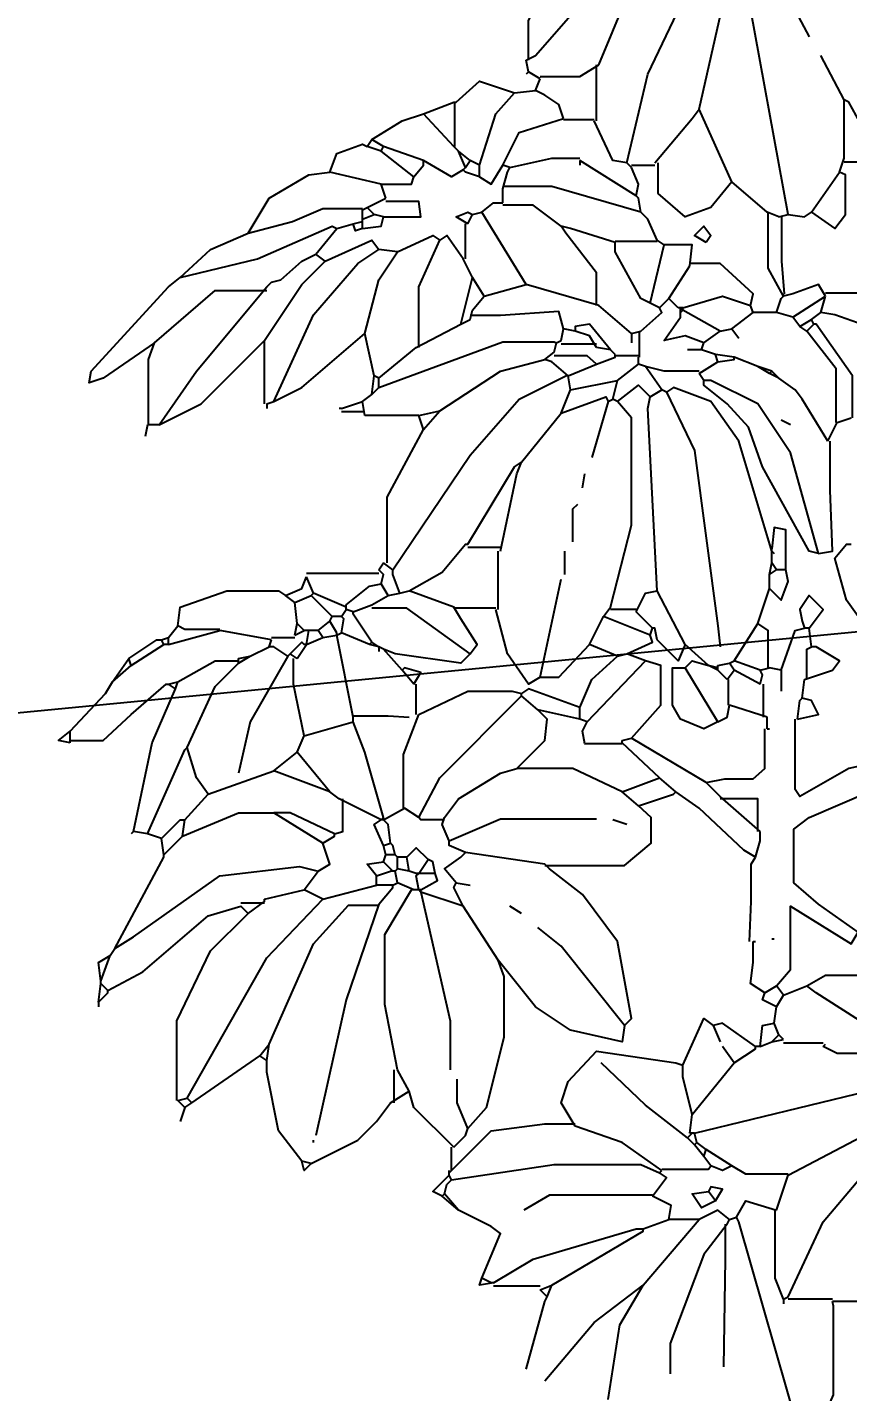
# Model space of a CAD drawing. Header units: millimetres. Extents: x 1217 to 2428, y 234 to 644.
# Drawn here: x 2115.25 to 2115.765, y 376.687 to 377.543 of the extents above; entities that cross this region are included whole.
import ezdxf

# ---------------------------------------------------------------- set-up
doc = ezdxf.new("R2010")
doc.units = ezdxf.units.MM
doc.layers.get('0').update_dxf_attribs({"lineweight": 5})
doc.layers.add('0.1', color=251, linetype='Continuous')
doc.layers.add('0.2', color=2, linetype='Continuous')
doc.styles.add('INTERARQ', font='arial.ttf')
doc.dimstyles.new('ESCALA_1-50', dxfattribs={"dimtxt": 0.15, "dimasz": 0.06, "dimexe": 0.18, "dimexo": 0.0625, "dimgap": 0, "dimtad": 0, "dimtih": 1, "dimtoh": 1, "dimzin": 0, "dimdsep": 46, "dimtxsty": 'INTERARQ', "dimblk": 'DIMTICK', "dimcen": 0, "dimse1": 1, "dimse2": 1, "dimclrd": 256, "dimclre": 1, "dimclrt": 2, "dimadec": 0, "dimazin": 0, "dimtfac": 4.5, "dimtofl": 0, "dimtmove": 2, "dimatfit": 3, "dimldrblk": 'DIMTICK', "dimfxl": 1, "dimtolj": 1, "dimtzin": 0, "dimarcsym": 0})

# ---------------------------------------------------------------- blocks, each defined once
blk = doc.blocks.new('DIMTICK')
at = {"color": 1}
for p, q in [((0, 1), (0, -1)), ((-1, 0), (1, 0))]:
    blk.add_line(p, q, dxfattribs=at)
at = {"color": 3, "const_width": 0.141}
blk.add_lwpolyline([(0.707, 0.707), (-0.707, -0.707)], dxfattribs=at)
blk = doc.blocks.new('*D1633')
at = {"layer": '0.1', "lineweight": -2, "ltscale": 3, "transparency": 16777216}
for p, q in [((2113.67159, 374.44702), (2129.24841, 374.44702)), ((2145.3316, 374.44702), (2129.75479, 374.44702))]:
    blk.add_line(p, q, dxfattribs=at)
at = {"layer": 'DEFPOINTS', "color": 0, "ltscale": 3, "transparency": 16777216}
for p in [(2145.3916, 377.64948, 0), (2113.61159, 376.67099, 0), (2145.3916, 374.44702)]:
    blk.add_point(p, dxfattribs=at)
at = {"layer": '0.1', "lineweight": -2, "ltscale": 3, "transparency": 16777216, "xscale": 0.06, "yscale": 0.06, "zscale": 0.06, "rotation": 180}
blk.add_blockref('DIMTICK', (2113.61159, 374.44702), dxfattribs=at)
at = {"layer": '0.1', "lineweight": -2, "ltscale": 3, "transparency": 16777216, "xscale": 0.06, "yscale": 0.06, "zscale": 0.06}
blk.add_blockref('DIMTICK', (2145.3916, 374.44702), dxfattribs=at)
at = {"layer": '0.1', "color": 2, "ltscale": 3, "transparency": 16777216, "insert": (2129.5016, 374.44702), "char_height": 0.15, "attachment_point": 5, "style": 'INTERARQ'}
blk.add_mtext('\\A1;31.78', dxfattribs=at)

msp = doc.modelspace()

# ---------------------------------------------------------------- linework, layer by layer
at = {"layer": '0.1', "color": 3, "linetype": 'Continuous', "elevation": 0}
for points in [[(2115.56327, 377.52226), (2115.56913, 377.52519), (2115.60874, 377.57066), (2115.64833, 377.58972)], [(2115.60874, 377.51933), (2115.62634, 377.56186), (2115.64833, 377.58313), (2115.66446, 377.58313)], [(2115.62634, 377.45773), (2115.63952, 377.51346), (2115.67179, 377.58093)], [(2115.56474, 377.52226), (2115.56474, 377.54719), (2115.57499, 377.56626), (2115.57355, 377.56919)], [(2115.67179, 377.49146), (2115.68941, 377.56919)], [(2115.72753, 377.42546), (2115.70112, 377.57066)], [(2115.72753, 377.56186), (2115.74073, 377.53693)], [(2115.76273, 377.49733), (2115.74808, 377.52519)], [(2115.56474, 377.51492), (2115.56327, 377.52226)], [(2115.57206, 377.51199), (2115.597, 377.51199), (2115.60874, 377.51933)], [(2115.60726, 377.48413), (2115.60726, 377.51933)], [(2115.51927, 377.49586), (2115.53394, 377.50906), (2115.55593, 377.50173)], [(2115.56474, 377.51492), (2115.56327, 377.51346)], [(2115.57206, 377.51053), (2115.56474, 377.51492)], [(2115.56913, 377.50319), (2115.57206, 377.51053)], [(2115.53394, 377.45626), (2115.54421, 377.48853), (2115.55593, 377.50173)], [(2115.55593, 377.50173), (2115.56913, 377.50319)], [(2115.58673, 377.48559), (2115.5838, 377.49439), (2115.57499, 377.50026), (2115.56913, 377.50319)], [(2115.49874, 377.48853), (2115.5178, 377.49586), (2115.51927, 377.49586)], [(2115.51855, 377.46799), (2115.51855, 377.49586)], [(2115.64394, 377.45773), (2115.66741, 377.48559), (2115.67179, 377.49146)], [(2115.69234, 377.44599), (2115.67179, 377.49146)], [(2115.78179, 377.46653), (2115.76566, 377.49586), (2115.76273, 377.49733)], [(2115.76273, 377.46066), (2115.76273, 377.49733)], [(2115.46648, 377.47239), (2115.48554, 377.48413), (2115.49874, 377.48853)], [(2115.5178, 377.46799), (2115.49874, 377.48853)], [(2115.5486, 377.45626), (2115.55886, 377.47679), (2115.58673, 377.48559)], [(2115.60581, 377.48486), (2115.58673, 377.48486)], [(2115.62634, 377.45773), (2115.61753, 377.45919), (2115.60581, 377.48413)], [(2115.44007, 377.45186), (2115.44447, 377.46359), (2115.4606, 377.46946), (2115.46355, 377.46799)], [(2115.46355, 377.46799), (2115.46648, 377.47239)], [(2115.47234, 377.46506), (2115.46355, 377.46799)], [(2115.4738, 377.46799), (2115.46648, 377.47239)], [(2115.47234, 377.46506), (2115.4738, 377.46799)], [(2115.49286, 377.44893), (2115.47234, 377.46506)], [(2115.49874, 377.45919), (2115.4738, 377.46799)], [(2115.52073, 377.46506), (2115.5178, 377.46799)], [(2115.52808, 377.45919), (2115.52073, 377.46506)], [(2115.52515, 377.45479), (2115.52073, 377.46506)], [(2115.76273, 377.45846), (2115.77886, 377.45846), (2115.78179, 377.46653)], [(2115.49286, 377.44893), (2115.49874, 377.45626), (2115.49874, 377.45919)], [(2115.52366, 377.45333), (2115.51634, 377.44893), (2115.49874, 377.45919)], [(2115.52515, 377.45479), (2115.52808, 377.45919)], [(2115.53394, 377.45626), (2115.52808, 377.45919)], [(2115.53394, 377.44893), (2115.54128, 377.44452), (2115.5486, 377.45626)], [(2115.53394, 377.44893), (2115.53394, 377.45626)], [(2115.553, 377.45479), (2115.5486, 377.45626)], [(2115.553, 377.45479), (2115.5794, 377.46066), (2115.597, 377.46066)], [(2115.6322, 377.43719), (2115.597, 377.45919)], [(2115.597, 377.45919), (2115.597, 377.45626)], [(2115.62927, 377.45479), (2115.62634, 377.45773)], [(2115.62927, 377.45626), (2115.64394, 377.45626)], [(2115.69234, 377.44599), (2115.67913, 377.42986), (2115.663, 377.42399), (2115.64612, 377.43866), (2115.64612, 377.45773)], [(2115.7598, 377.45186), (2115.76273, 377.46066)], [(2115.38874, 377.41373), (2115.40195, 377.43573), (2115.42687, 377.45039), (2115.44007, 377.45186)], [(2115.47234, 377.44452), (2115.44007, 377.45186)], [(2115.47234, 377.44452), (2115.4914, 377.44452), (2115.49286, 377.44893)], [(2115.52366, 377.45333), (2115.52515, 377.45479)], [(2115.53394, 377.44893), (2115.52515, 377.45186), (2115.52366, 377.45333)], [(2115.5486, 377.44159), (2115.55153, 377.45186), (2115.553, 377.45479)], [(2115.6322, 377.43719), (2115.63366, 377.44452), (2115.62927, 377.45479)], [(2115.7422, 377.42693), (2115.75687, 377.41666), (2115.76347, 377.42546), (2115.76347, 377.45039), (2115.7598, 377.45186)], [(2115.7422, 377.42693), (2115.7598, 377.45186)], [(2115.47527, 377.43573), (2115.47234, 377.44452)], [(2115.63515, 377.42693), (2115.5794, 377.44306), (2115.5486, 377.44306)], [(2115.5486, 377.43279), (2115.5486, 377.44159)], [(2115.71433, 377.42693), (2115.69234, 377.44599)], [(2115.46355, 377.42986), (2115.47527, 377.43573)], [(2115.4738, 377.42399), (2115.49726, 377.42399), (2115.49581, 377.43353), (2115.47527, 377.43353)], [(2115.5354, 377.42693), (2115.54273, 377.43279), (2115.5486, 377.43279)], [(2115.58526, 377.41813), (2115.56767, 377.43133), (2115.5486, 377.43133)], [(2115.63515, 377.42693), (2115.63366, 377.43573), (2115.6322, 377.43719)], [(2115.38874, 377.41373), (2115.41659, 377.42106), (2115.43566, 377.42913), (2115.4606, 377.42913)], [(2115.4606, 377.42839), (2115.46355, 377.42986)], [(2115.4606, 377.42399), (2115.4606, 377.42839)], [(2115.4606, 377.42253), (2115.46792, 377.42546)], [(2115.4606, 377.41666), (2115.47234, 377.41813), (2115.4738, 377.42399)], [(2115.4606, 377.42253), (2115.4606, 377.42399)], [(2115.4606, 377.42106), (2115.4606, 377.42253)], [(2115.46792, 377.42546), (2115.46355, 377.42986)], [(2115.4738, 377.42399), (2115.46792, 377.42546)], [(2115.52659, 377.41959), (2115.51927, 377.42399), (2115.52659, 377.42693), (2115.52952, 377.42546)], [(2115.52659, 377.41959), (2115.52952, 377.42546)], [(2115.52952, 377.42546), (2115.5354, 377.42693)], [(2115.56327, 377.38146), (2115.5354, 377.42693)], [(2115.6454, 377.40933), (2115.63952, 377.42253), (2115.63515, 377.42693)], [(2115.72167, 377.42399), (2115.71433, 377.42693)], [(2115.7246, 377.37413), (2115.71507, 377.39173), (2115.71507, 377.42693)], [(2115.72167, 377.42399), (2115.72753, 377.42546)], [(2115.72534, 377.37559), (2115.72351, 377.39613), (2115.72351, 377.42399)], [(2115.72753, 377.42546), (2115.7378, 377.42399), (2115.7422, 377.42693)], [(2115.3462, 377.38586), (2115.3946, 377.39759), (2115.44154, 377.41813), (2115.44447, 377.41666)], [(2115.3462, 377.38586), (2115.36527, 377.40346), (2115.38874, 377.41373)], [(2115.43128, 377.40053), (2115.44447, 377.41666)], [(2115.44447, 377.41666), (2115.45474, 377.41959)], [(2115.45474, 377.41959), (2115.4606, 377.42106)], [(2115.4606, 377.41666), (2115.4562, 377.41519), (2115.45474, 377.41959)], [(2115.4606, 377.41666), (2115.4606, 377.42106)], [(2115.52515, 377.39759), (2115.52515, 377.41959)], [(2115.60726, 377.36826), (2115.60726, 377.38879), (2115.58819, 377.41373), (2115.58526, 377.41813)], [(2115.61901, 377.40786), (2115.59112, 377.41666), (2115.58526, 377.41813)], [(2115.6762, 377.40786), (2115.66886, 377.41226), (2115.67474, 377.41813), (2115.67913, 377.41226), (2115.6762, 377.40786)], [(2115.43714, 377.39613), (2115.46648, 377.40933), (2115.47087, 377.40346)], [(2115.48261, 377.40199), (2115.5046, 377.41226), (2115.50902, 377.40933)], [(2115.49581, 377.34186), (2115.49581, 377.37999), (2115.50902, 377.40933)], [(2115.52366, 377.39759), (2115.51339, 377.41226), (2115.50902, 377.40933)], [(2115.61901, 377.40859), (2115.6454, 377.40859)], [(2115.64101, 377.36972), (2115.63515, 377.37266), (2115.61901, 377.40199), (2115.61901, 377.40786)], [(2115.64101, 377.36972), (2115.6498, 377.40639)], [(2115.6498, 377.40639), (2115.6454, 377.40933)], [(2115.66593, 377.39319), (2115.66741, 377.40639), (2115.65128, 377.40639), (2115.6498, 377.40639)], [(2115.39902, 377.34626), (2115.42247, 377.38146), (2115.43714, 377.39613)], [(2115.40488, 377.30813), (2115.4298, 377.36239), (2115.45767, 377.39466), (2115.47087, 377.40346)], [(2115.40927, 377.38439), (2115.42247, 377.39613), (2115.43128, 377.40053)], [(2115.43714, 377.39613), (2115.43128, 377.40053)], [(2115.46206, 377.35066), (2115.47087, 377.38439), (2115.48261, 377.40199)], [(2115.48261, 377.40199), (2115.47087, 377.40346)], [(2115.52952, 377.38586), (2115.52366, 377.39759)], [(2115.65273, 377.37266), (2115.66593, 377.39319)], [(2115.70405, 377.36826), (2115.70554, 377.37559), (2115.68499, 377.39466), (2115.66593, 377.39466)], [(2115.33007, 377.34479), (2115.2978, 377.32279), (2115.28902, 377.31986), (2115.29046, 377.32719), (2115.33886, 377.37999), (2115.3462, 377.38586)], [(2115.333, 377.29346), (2115.35648, 377.32719), (2115.40046, 377.37999)], [(2115.40046, 377.37999), (2115.40339, 377.38293)], [(2115.40339, 377.38293), (2115.40927, 377.38439)], [(2115.40339, 377.38293), (2115.40927, 377.38439)], [(2115.5222, 377.35653), (2115.52952, 377.38586)], [(2115.53687, 377.37413), (2115.52952, 377.38586)], [(2115.53687, 377.37413), (2115.56327, 377.38146)], [(2115.60874, 377.36826), (2115.56327, 377.38146)], [(2115.75101, 377.37413), (2115.74659, 377.38146), (2115.73046, 377.37559), (2115.7246, 377.37413)], [(2115.33007, 377.34479), (2115.3682, 377.37779), (2115.40046, 377.37779)], [(2115.52808, 377.35946), (2115.52952, 377.36532), (2115.53687, 377.37413)], [(2115.64687, 377.36679), (2115.65273, 377.37266)], [(2115.6586, 377.36679), (2115.65273, 377.37266)], [(2115.66153, 377.36679), (2115.68648, 377.37413), (2115.70405, 377.36826)], [(2115.72019, 377.36386), (2115.72314, 377.37266), (2115.7246, 377.37413)], [(2115.7246, 377.37413), (2115.7246, 377.37559)], [(2115.73046, 377.36093), (2115.75101, 377.37413)], [(2115.74808, 377.36386), (2115.75101, 377.37413)], [(2115.75101, 377.37633), (2115.78034, 377.37633)], [(2115.58673, 377.35359), (2115.5838, 377.36459), (2115.54714, 377.36202), (2115.52808, 377.36202)], [(2115.62927, 377.35066), (2115.60874, 377.36826)], [(2115.63515, 377.35213), (2115.64833, 377.36386), (2115.64687, 377.36679)], [(2115.64687, 377.36679), (2115.64101, 377.36972)], [(2115.67474, 377.34479), (2115.663, 377.34919), (2115.6498, 377.34626), (2115.66007, 377.36093), (2115.66007, 377.36386)], [(2115.66007, 377.36679), (2115.6586, 377.36679)], [(2115.66153, 377.36679), (2115.66007, 377.36679)], [(2115.66153, 377.36532), (2115.66007, 377.36679)], [(2115.66007, 377.36386), (2115.66007, 377.36679)], [(2115.66007, 377.36386), (2115.66153, 377.36532)], [(2115.66153, 377.36532), (2115.66153, 377.36679)], [(2115.68499, 377.35213), (2115.66153, 377.36532)], [(2115.69234, 377.35359), (2115.70554, 377.36386)], [(2115.70554, 377.36386), (2115.70405, 377.36826)], [(2115.72019, 377.36386), (2115.70554, 377.36386)], [(2115.73046, 377.36093), (2115.72019, 377.36386)], [(2115.7422, 377.35946), (2115.74808, 377.36386)], [(2115.79792, 377.31693), (2115.78179, 377.35359), (2115.75687, 377.36239), (2115.74808, 377.36386)], [(2115.49433, 377.34186), (2115.5222, 377.35653)], [(2115.5222, 377.35653), (2115.52808, 377.35946)], [(2115.58526, 377.34626), (2115.58673, 377.35359)], [(2115.59405, 377.35213), (2115.58673, 377.35359)], [(2115.61607, 377.34039), (2115.60286, 377.35653), (2115.59405, 377.35506), (2115.59405, 377.35213)], [(2115.68499, 377.35213), (2115.69234, 377.35359)], [(2115.69234, 377.35359), (2115.69673, 377.34773)], [(2115.73487, 377.35506), (2115.73046, 377.36093)], [(2115.73487, 377.35506), (2115.7422, 377.35946)], [(2115.73927, 377.35213), (2115.73487, 377.35506)], [(2115.73927, 377.35213), (2115.74366, 377.35653)], [(2115.74366, 377.35653), (2115.7422, 377.35946)], [(2115.76786, 377.29786), (2115.76786, 377.32426), (2115.74515, 377.35653), (2115.74366, 377.35653)], [(2115.3264, 377.29346), (2115.3264, 377.33452), (2115.33007, 377.34479)], [(2115.333, 377.29346), (2115.35941, 377.30666), (2115.39902, 377.34626)], [(2115.39902, 377.30666), (2115.39902, 377.32426), (2115.39902, 377.34626)], [(2115.40488, 377.30813), (2115.42247, 377.31693), (2115.46206, 377.35066)], [(2115.46792, 377.32426), (2115.46206, 377.35066)], [(2115.47087, 377.31693), (2115.5486, 377.34553), (2115.58087, 377.34553), (2115.58233, 377.34479)], [(2115.58087, 377.33893), (2115.58233, 377.34479)], [(2115.58233, 377.34479), (2115.58526, 377.34626)], [(2115.60726, 377.34186), (2115.60286, 377.34919), (2115.59405, 377.35213)], [(2115.62927, 377.35066), (2115.63515, 377.35213)], [(2115.62927, 377.35066), (2115.62927, 377.34479)], [(2115.63441, 377.33599), (2115.63441, 377.35213)], [(2115.67327, 377.34039), (2115.67474, 377.34479)], [(2115.67474, 377.34479), (2115.68499, 377.35213)], [(2115.75761, 377.29492), (2115.75761, 377.32866), (2115.73927, 377.35213)], [(2115.47087, 377.32279), (2115.49433, 377.34186)], [(2115.57499, 377.33452), (2115.58087, 377.33893)], [(2115.60726, 377.33159), (2115.6014, 377.33673), (2115.58087, 377.33673)], [(2115.60726, 377.34406), (2115.58526, 377.34406)], [(2115.61607, 377.34039), (2115.60726, 377.34186)], [(2115.60726, 377.33159), (2115.61901, 377.33599), (2115.61901, 377.33746)], [(2115.61901, 377.33746), (2115.61607, 377.34039)], [(2115.63366, 377.33673), (2115.61901, 377.33673)], [(2115.67327, 377.34039), (2115.66446, 377.34039)], [(2115.68206, 377.33746), (2115.67327, 377.34039)], [(2115.6938, 377.33599), (2115.68206, 377.33746)], [(2115.68355, 377.33306), (2115.68206, 377.33746)], [(2115.50902, 377.30226), (2115.54714, 377.32719), (2115.57499, 377.33452)], [(2115.58968, 377.32426), (2115.5794, 377.33306), (2115.57499, 377.33452)], [(2115.58968, 377.32426), (2115.60726, 377.33159)], [(2115.62046, 377.32133), (2115.63366, 377.33159)], [(2115.63366, 377.33159), (2115.63366, 377.33599)], [(2115.63808, 377.33012), (2115.63366, 377.33159)], [(2115.67179, 377.32719), (2115.6498, 377.32719), (2115.63808, 377.33012)], [(2115.64833, 377.31546), (2115.63808, 377.33012)], [(2115.67179, 377.32573), (2115.68355, 377.33306)], [(2115.68355, 377.33306), (2115.6938, 377.33452), (2115.6938, 377.33599)], [(2115.70847, 377.33012), (2115.6938, 377.33599)], [(2115.71726, 377.32719), (2115.70847, 377.33012)], [(2115.71581, 377.32573), (2115.70847, 377.33012)], [(2115.46648, 377.31253), (2115.46792, 377.32426)], [(2115.47087, 377.32279), (2115.46792, 377.32426)], [(2115.47087, 377.31693), (2115.47087, 377.32279)], [(2115.47968, 377.20253), (2115.52808, 377.27439), (2115.55886, 377.30959), (2115.58819, 377.32426)], [(2115.58968, 377.32426), (2115.58819, 377.32426)], [(2115.59112, 377.31546), (2115.58968, 377.32426)], [(2115.59112, 377.31546), (2115.62046, 377.32133)], [(2115.61753, 377.30959), (2115.62046, 377.32133)], [(2115.67474, 377.32133), (2115.67179, 377.32573)], [(2115.74659, 377.21279), (2115.74073, 377.21426), (2115.7114, 377.26706), (2115.70261, 377.29199), (2115.68941, 377.30666), (2115.67474, 377.31839), (2115.67474, 377.32133)], [(2115.74659, 377.21279), (2115.72901, 377.27586), (2115.70847, 377.30666), (2115.67913, 377.32133), (2115.67474, 377.32133)], [(2115.71581, 377.32573), (2115.71726, 377.32719)], [(2115.72167, 377.32279), (2115.71581, 377.32573)], [(2115.72167, 377.32279), (2115.71726, 377.32719)], [(2115.73194, 377.31546), (2115.72167, 377.32279)], [(2115.73194, 377.31546), (2115.72167, 377.32279)], [(2115.4606, 377.30813), (2115.46648, 377.31253)], [(2115.46648, 377.31253), (2115.47087, 377.31693)], [(2115.58526, 377.30079), (2115.59112, 377.31546)], [(2115.58526, 377.30079), (2115.61314, 377.31106), (2115.6146, 377.30813)], [(2115.62046, 377.30813), (2115.63366, 377.31839), (2115.64101, 377.31106)], [(2115.6454, 377.18933), (2115.63952, 377.30373), (2115.64101, 377.31106)], [(2115.64101, 377.31106), (2115.64833, 377.31546)], [(2115.65128, 377.31399), (2115.64833, 377.31546)], [(2115.71726, 377.21426), (2115.69673, 377.28319), (2115.67913, 377.30813), (2115.65566, 377.31693), (2115.65128, 377.31399)], [(2115.65128, 377.31399), (2115.66886, 377.27733), (2115.68355, 377.16733), (2115.68499, 377.15413)], [(2115.73634, 377.30959), (2115.73194, 377.31546)], [(2115.73634, 377.30959), (2115.73194, 377.31546)], [(2115.40046, 377.30666), (2115.40488, 377.30813)], [(2115.40046, 377.30666), (2115.40046, 377.30373)], [(2115.44741, 377.30373), (2115.44593, 377.30373)], [(2115.44741, 377.30373), (2115.4606, 377.30813)], [(2115.46206, 377.29933), (2115.4606, 377.30813)], [(2115.49581, 377.29933), (2115.50902, 377.30226)], [(2115.49874, 377.29053), (2115.50902, 377.30226)], [(2115.6146, 377.30813), (2115.60433, 377.27293)], [(2115.6146, 377.30813), (2115.61753, 377.30959)], [(2115.61607, 377.17906), (2115.62927, 377.23039), (2115.62927, 377.29786), (2115.62046, 377.30813)], [(2115.62046, 377.30813), (2115.61753, 377.30959)], [(2115.75247, 377.28319), (2115.73634, 377.30959)], [(2115.32566, 377.29346), (2115.32421, 377.28613)], [(2115.333, 377.29346), (2115.32566, 377.29346)], [(2115.46206, 377.30153), (2115.44741, 377.30153)], [(2115.49581, 377.29933), (2115.46206, 377.29933)], [(2115.49874, 377.29053), (2115.49581, 377.29933)], [(2115.56034, 377.26999), (2115.58526, 377.30079)], [(2115.72901, 377.29346), (2115.72314, 377.29639)], [(2115.75247, 377.28319), (2115.75833, 377.29492)], [(2115.75833, 377.29492), (2115.76714, 377.29786)], [(2115.47601, 377.20693), (2115.47601, 377.24799), (2115.49874, 377.29053)], [(2115.74659, 377.21279), (2115.7554, 377.21426), (2115.75394, 377.25239), (2115.75394, 377.28319)], [(2115.52659, 377.21866), (2115.55593, 377.26706), (2115.56034, 377.26999)], [(2115.54714, 377.21426), (2115.55741, 377.26266), (2115.56034, 377.26999)], [(2115.59847, 377.25386), (2115.59993, 377.26266)], [(2115.59261, 377.22012), (2115.59261, 377.24066), (2115.59554, 377.24359)], [(2115.72607, 377.20253), (2115.72607, 377.22746), (2115.71874, 377.22893), (2115.71726, 377.21573)], [(2115.48993, 377.18933), (2115.51046, 377.20106), (2115.52515, 377.21866), (2115.52659, 377.21866)], [(2115.54714, 377.21646), (2115.52659, 377.21646)], [(2115.79941, 377.20106), (2115.78913, 377.17173), (2115.77886, 377.16293), (2115.76421, 377.18346), (2115.75687, 377.20986), (2115.76421, 377.21866), (2115.76714, 377.21866)], [(2115.54566, 377.17759), (2115.54566, 377.21426)], [(2115.58747, 377.19959), (2115.58747, 377.21426)], [(2115.71726, 377.21426), (2115.71726, 377.21573)], [(2115.71726, 377.21426), (2115.71874, 377.21279)], [(2115.71726, 377.20693), (2115.71726, 377.21426)], [(2115.4254, 377.20032), (2115.47087, 377.20032)], [(2115.47087, 377.20253), (2115.4738, 377.20693)], [(2115.47234, 377.19373), (2115.4738, 377.19959), (2115.47087, 377.20253)], [(2115.47968, 377.20253), (2115.4738, 377.20693)], [(2115.48405, 377.18786), (2115.47968, 377.19959), (2115.47968, 377.20253)], [(2115.71581, 377.19959), (2115.71726, 377.20693)], [(2115.71581, 377.19079), (2115.72314, 377.18346), (2115.72753, 377.19519), (2115.72607, 377.20253)], [(2115.71581, 377.19959), (2115.72019, 377.20253)], [(2115.71581, 377.19079), (2115.71581, 377.19959)], [(2115.72019, 377.20253), (2115.71726, 377.20693)], [(2115.72607, 377.20253), (2115.72019, 377.20253)], [(2115.4122, 377.18639), (2115.42247, 377.19079), (2115.4254, 377.19813)], [(2115.4298, 377.18786), (2115.4254, 377.19813)], [(2115.45034, 377.18053), (2115.46499, 377.19226), (2115.47234, 377.19373)], [(2115.47673, 377.18639), (2115.47234, 377.19373)], [(2115.57206, 377.13506), (2115.58526, 377.19666)], [(2115.70847, 377.16879), (2115.71581, 377.19079)], [(2115.34474, 377.16733), (2115.3462, 377.17906), (2115.37554, 377.18933), (2115.4078, 377.18933), (2115.4122, 377.18639)], [(2115.41808, 377.18199), (2115.4122, 377.18639)], [(2115.41808, 377.18199), (2115.42833, 377.18639)], [(2115.42833, 377.18639), (2115.4298, 377.18786)], [(2115.44154, 377.17319), (2115.42833, 377.18639)], [(2115.45034, 377.17906), (2115.4298, 377.18786)], [(2115.46648, 377.18053), (2115.47673, 377.18639)], [(2115.47673, 377.18639), (2115.48405, 377.18786)], [(2115.48405, 377.18786), (2115.48993, 377.18933)], [(2115.5178, 377.17906), (2115.48993, 377.18933)], [(2115.6322, 377.17613), (2115.63808, 377.18786), (2115.6454, 377.18933)], [(2115.663, 377.15559), (2115.6454, 377.18933)], [(2115.74073, 377.16586), (2115.74952, 377.17759), (2115.74073, 377.18639), (2115.73487, 377.17759), (2115.73634, 377.17026), (2115.7378, 377.16586)], [(2115.41952, 377.16879), (2115.41808, 377.18199)], [(2115.44741, 377.17319), (2115.45034, 377.17759)], [(2115.45034, 377.17906), (2115.45034, 377.18053)], [(2115.45034, 377.17759), (2115.45034, 377.17906)], [(2115.45474, 377.17613), (2115.45034, 377.17759)], [(2115.45474, 377.17613), (2115.46648, 377.18053)], [(2115.46648, 377.15706), (2115.45474, 377.17466), (2115.45474, 377.17613)], [(2115.52808, 377.14972), (2115.48847, 377.17833), (2115.46648, 377.17833)], [(2115.52808, 377.14972), (2115.53247, 377.15559), (2115.5222, 377.17173), (2115.5178, 377.17906)], [(2115.54421, 377.17833), (2115.5178, 377.17833)], [(2115.57206, 377.13506), (2115.56474, 377.13066), (2115.55153, 377.14972), (2115.54421, 377.17759)], [(2115.61167, 377.17319), (2115.61607, 377.17906)], [(2115.6322, 377.17759), (2115.61607, 377.17759)], [(2115.64247, 377.16586), (2115.6322, 377.17613)], [(2115.33886, 377.15999), (2115.34474, 377.16733)], [(2115.37113, 377.16512), (2115.34913, 377.16512), (2115.34474, 377.16733)], [(2115.41808, 377.16146), (2115.41952, 377.16879)], [(2115.42394, 377.16439), (2115.41952, 377.16879)], [(2115.43273, 377.16439), (2115.44007, 377.17026)], [(2115.44007, 377.17026), (2115.44154, 377.17319)], [(2115.44447, 377.16293), (2115.44007, 377.17026)], [(2115.44741, 377.17319), (2115.44154, 377.17319)], [(2115.44741, 377.16293), (2115.44886, 377.17173), (2115.44741, 377.17319)], [(2115.60286, 377.15559), (2115.61167, 377.17319)], [(2115.64101, 377.16146), (2115.61167, 377.17319)], [(2115.64101, 377.16146), (2115.64247, 377.16586)], [(2115.663, 377.15559), (2115.6586, 377.14532), (2115.6454, 377.15853), (2115.64394, 377.16586), (2115.64247, 377.16586)], [(2115.6938, 377.14532), (2115.70847, 377.16879)], [(2115.71507, 377.14093), (2115.71507, 377.16439), (2115.70847, 377.16879)], [(2115.72314, 377.13946), (2115.73194, 377.16439), (2115.7378, 377.16586)], [(2115.73927, 377.16586), (2115.7378, 377.16586)], [(2115.74073, 377.16586), (2115.73927, 377.16586)], [(2115.7422, 377.15413), (2115.74073, 377.16586)], [(2115.31394, 377.14679), (2115.33154, 377.15853), (2115.33447, 377.15853)], [(2115.33447, 377.15853), (2115.33886, 377.15999)], [(2115.33593, 377.15559), (2115.33447, 377.15853)], [(2115.33886, 377.15559), (2115.37113, 377.16439)], [(2115.33886, 377.15559), (2115.33886, 377.15999)], [(2115.40339, 377.15853), (2115.37113, 377.16439)], [(2115.40195, 377.15413), (2115.40339, 377.15853)], [(2115.40339, 377.15999), (2115.41808, 377.15999)], [(2115.41515, 377.14972), (2115.42247, 377.15706), (2115.42394, 377.15559)], [(2115.41808, 377.16146), (2115.42394, 377.16439)], [(2115.42687, 377.16439), (2115.42394, 377.16439)], [(2115.4254, 377.15559), (2115.42687, 377.16439)], [(2115.4254, 377.15559), (2115.43566, 377.15999)], [(2115.43273, 377.16439), (2115.42687, 377.16439)], [(2115.43566, 377.15999), (2115.43273, 377.16439)], [(2115.43566, 377.15999), (2115.44447, 377.16146)], [(2115.44447, 377.16146), (2115.44447, 377.16293)], [(2115.44447, 377.16146), (2115.44741, 377.16293)], [(2115.45474, 377.11012), (2115.44447, 377.16146)], [(2115.46499, 377.15559), (2115.44741, 377.16293)], [(2115.46499, 377.15559), (2115.46648, 377.15706)], [(2115.47087, 377.15413), (2115.46648, 377.15706)], [(2115.62634, 377.14972), (2115.64247, 377.15706), (2115.64101, 377.16146)], [(2115.3154, 377.14239), (2115.33593, 377.15559)], [(2115.33886, 377.15559), (2115.33593, 377.15559)], [(2115.41366, 377.14826), (2115.39019, 377.10719), (2115.38286, 377.07492)], [(2115.38286, 377.14679), (2115.39019, 377.14826)], [(2115.38286, 377.14386), (2115.39019, 377.14826)], [(2115.39019, 377.14826), (2115.40195, 377.15413)], [(2115.41366, 377.14826), (2115.40488, 377.15413), (2115.40195, 377.15413)], [(2115.41366, 377.14826), (2115.41515, 377.14972)], [(2115.41952, 377.14679), (2115.41515, 377.14972)], [(2115.41952, 377.14679), (2115.4254, 377.15559)], [(2115.4254, 377.15559), (2115.42394, 377.15559)], [(2115.47087, 377.15413), (2115.46499, 377.15559)], [(2115.47087, 377.15413), (2115.47087, 377.15119)], [(2115.4738, 377.15266), (2115.47087, 377.15413)], [(2115.52808, 377.14972), (2115.5222, 377.14386), (2115.48113, 377.14972), (2115.4738, 377.15266)], [(2115.48554, 377.13946), (2115.4738, 377.15266)], [(2115.57206, 377.13506), (2115.5838, 377.13506), (2115.60286, 377.15559)], [(2115.597, 377.11599), (2115.60433, 377.13359), (2115.62046, 377.14826)], [(2115.62046, 377.14826), (2115.60286, 377.15559)], [(2115.62046, 377.14826), (2115.62634, 377.14972)], [(2115.63808, 377.14532), (2115.62634, 377.14972)], [(2115.67767, 377.14239), (2115.663, 377.15559)], [(2115.7378, 377.13359), (2115.7554, 377.13946), (2115.7598, 377.14532), (2115.74515, 377.15413), (2115.7422, 377.15413)], [(2115.73927, 377.13359), (2115.73927, 377.15266), (2115.7422, 377.15413)], [(2115.30366, 377.13213), (2115.31394, 377.14679)], [(2115.30366, 377.13213), (2115.3154, 377.14239)], [(2115.3154, 377.14239), (2115.31394, 377.14679)], [(2115.34474, 377.13213), (2115.3682, 377.14532), (2115.38286, 377.14532)], [(2115.3506, 377.09106), (2115.3682, 377.12919), (2115.38286, 377.14386)], [(2115.38286, 377.14386), (2115.38286, 377.14679)], [(2115.42394, 377.09839), (2115.41734, 377.13066), (2115.41734, 377.14679)], [(2115.49286, 377.13066), (2115.49726, 377.13799), (2115.487, 377.14093), (2115.48554, 377.13946)], [(2115.49286, 377.13066), (2115.48554, 377.13946)], [(2115.6014, 377.10719), (2115.63808, 377.14532)], [(2115.62927, 377.09693), (2115.64761, 377.11746), (2115.64761, 377.14239), (2115.63808, 377.14532)], [(2115.68355, 377.10719), (2115.67474, 377.10279), (2115.66007, 377.10866), (2115.65493, 377.11746), (2115.65493, 377.14093), (2115.663, 377.14093)], [(2115.663, 377.14093), (2115.66741, 377.14532), (2115.67767, 377.14239)], [(2115.68355, 377.10719), (2115.663, 377.14093)], [(2115.68355, 377.14093), (2115.67767, 377.14239)], [(2115.68355, 377.13946), (2115.67767, 377.14239)], [(2115.68355, 377.14239), (2115.69087, 377.14386)], [(2115.68355, 377.14093), (2115.68355, 377.14239)], [(2115.68355, 377.13946), (2115.68355, 377.14093)], [(2115.68941, 377.13359), (2115.68355, 377.13946)], [(2115.68941, 377.13359), (2115.6938, 377.13946)], [(2115.69087, 377.14386), (2115.6938, 377.14532)], [(2115.6938, 377.13946), (2115.69087, 377.14386)], [(2115.70993, 377.13946), (2115.6938, 377.14532)], [(2115.70993, 377.13066), (2115.6938, 377.13946)], [(2115.70993, 377.13946), (2115.71581, 377.14093)], [(2115.70993, 377.13066), (2115.7114, 377.13653), (2115.70993, 377.13946)], [(2115.72314, 377.13946), (2115.71581, 377.14093)], [(2115.72314, 377.13946), (2115.72314, 377.12626)], [(2115.29927, 377.12479), (2115.30366, 377.13213)], [(2115.29927, 377.12479), (2115.30366, 377.13213)], [(2115.33886, 377.13066), (2115.34474, 377.13213)], [(2115.34327, 377.12773), (2115.34474, 377.13213)], [(2115.69015, 377.11746), (2115.69015, 377.13359)], [(2115.73634, 377.12186), (2115.7378, 377.13359)], [(2115.27726, 377.09546), (2115.2978, 377.09546), (2115.3154, 377.11159), (2115.33741, 377.13066), (2115.33886, 377.13066)], [(2115.27726, 377.10133), (2115.29927, 377.12479)], [(2115.31687, 377.03826), (2115.32861, 377.09399), (2115.34327, 377.12773)], [(2115.34327, 377.12773), (2115.33886, 377.13066)], [(2115.49433, 377.11159), (2115.49433, 377.13066)], [(2115.49581, 377.11159), (2115.52659, 377.12626), (2115.55446, 377.12626), (2115.56034, 377.12479)], [(2115.49581, 377.04706), (2115.50902, 377.07199), (2115.56034, 377.12333)], [(2115.597, 377.11599), (2115.56474, 377.12773), (2115.56034, 377.12479)], [(2115.56034, 377.12333), (2115.56034, 377.12479)], [(2115.5706, 377.11452), (2115.56034, 377.12333)], [(2115.71214, 377.11012), (2115.71214, 377.13066)], [(2115.55741, 377.07786), (2115.57499, 377.09546), (2115.57648, 377.10866), (2115.5706, 377.11452)], [(2115.597, 377.10866), (2115.5706, 377.11452)], [(2115.597, 377.10866), (2115.597, 377.11599)], [(2115.68355, 377.10719), (2115.68941, 377.11012), (2115.69087, 377.11746)], [(2115.71433, 377.11012), (2115.69087, 377.11746)], [(2115.73339, 377.10866), (2115.73487, 377.12039), (2115.73634, 377.12186)], [(2115.73339, 377.10866), (2115.74659, 377.11159), (2115.7422, 377.12039), (2115.73634, 377.12186)], [(2115.42394, 377.09839), (2115.45474, 377.10719)], [(2115.45474, 377.11086), (2115.47673, 377.11086), (2115.48993, 377.11012)], [(2115.45474, 377.10866), (2115.45474, 377.11012)], [(2115.45474, 377.10719), (2115.45474, 377.10866)], [(2115.4738, 377.04706), (2115.46206, 377.08813), (2115.45474, 377.10719)], [(2115.48628, 377.05293), (2115.48628, 377.08666), (2115.49581, 377.11159)], [(2115.6014, 377.10719), (2115.597, 377.10866)], [(2115.62339, 377.09326), (2115.59993, 377.09326), (2115.59847, 377.10133), (2115.6014, 377.10719)], [(2115.71433, 377.10279), (2115.71433, 377.11012)], [(2115.88007, 377.10279), (2115.76566, 377.07786), (2115.73487, 377.06026), (2115.73194, 377.06466), (2115.73194, 377.10866)], [(2115.27726, 377.09399), (2115.26993, 377.09546), (2115.27726, 377.10133)], [(2115.27726, 377.09399), (2115.27726, 377.10133)], [(2115.41952, 377.08813), (2115.42394, 377.09839)], [(2115.62339, 377.09546), (2115.62927, 377.09693)], [(2115.6762, 377.06906), (2115.62927, 377.09693)], [(2115.6762, 377.06906), (2115.68792, 377.07126), (2115.70554, 377.07126), (2115.71286, 377.07786), (2115.71286, 377.10279)], [(2115.71433, 377.10279), (2115.71581, 377.10279)], [(2115.32566, 377.03679), (2115.34913, 377.08959), (2115.3506, 377.09106)], [(2115.3638, 377.06173), (2115.35648, 377.07199), (2115.3506, 377.09106)], [(2115.40488, 377.07639), (2115.41952, 377.08813)], [(2115.44007, 377.06319), (2115.41952, 377.08813)], [(2115.64687, 377.07199), (2115.62339, 377.09399), (2115.62339, 377.09546)], [(2115.72019, 376.94146), (2115.72901, 376.95173), (2115.72901, 376.99133), (2115.76714, 376.96786), (2115.77153, 376.97519), (2115.74659, 376.99279), (2115.7312, 377.00599), (2115.7312, 377.03972), (2115.74073, 377.04706), (2115.81554, 377.07933), (2115.87421, 377.08959)], [(2115.3638, 377.06173), (2115.40488, 377.07639)], [(2115.44007, 377.06319), (2115.40488, 377.07639)], [(2115.51195, 377.04706), (2115.52073, 377.05879), (2115.54714, 377.07492), (2115.55741, 377.07786)], [(2115.62339, 377.06319), (2115.59261, 377.07786), (2115.55741, 377.07786)], [(2115.62339, 377.06319), (2115.64687, 377.07199)], [(2115.65714, 377.06319), (2115.64687, 377.07199)], [(2115.44593, 377.05879), (2115.44007, 377.06319)], [(2115.63366, 377.05439), (2115.62339, 377.06319)], [(2115.63366, 377.05439), (2115.65566, 377.06173), (2115.65714, 377.06319)], [(2115.707, 377.02213), (2115.69968, 377.02653), (2115.67179, 377.05293), (2115.65714, 377.06319)], [(2115.68499, 377.06026), (2115.6762, 377.06906)], [(2115.34913, 377.04559), (2115.3638, 377.06173)], [(2115.443, 377.03679), (2115.44814, 377.03826), (2115.44814, 377.05879)], [(2115.47234, 377.04559), (2115.45179, 377.05586), (2115.44593, 377.05879)], [(2115.57499, 377.01699), (2115.62487, 377.01699), (2115.64173, 377.03093), (2115.64173, 377.04706), (2115.63366, 377.05439)], [(2115.70993, 377.03826), (2115.68499, 377.06026)], [(2115.70847, 377.03826), (2115.70847, 377.05879), (2115.68499, 377.05879)], [(2115.33447, 377.03386), (2115.3462, 377.04559), (2115.34913, 377.04559)], [(2115.34767, 377.03532), (2115.38286, 377.04999), (2115.40488, 377.04999)], [(2115.34767, 377.03532), (2115.34913, 377.04559)], [(2115.443, 377.03679), (2115.41515, 377.04999), (2115.40488, 377.04999)], [(2115.43566, 377.03093), (2115.40488, 377.04999)], [(2115.4738, 377.02946), (2115.46792, 377.04266), (2115.47234, 377.04559)], [(2115.47234, 377.04559), (2115.4738, 377.04706)], [(2115.4738, 377.04559), (2115.47234, 377.04559)], [(2115.4738, 377.04559), (2115.487, 377.05293)], [(2115.4738, 377.04559), (2115.4738, 377.04706)], [(2115.4782, 377.03093), (2115.47673, 377.04266), (2115.4738, 377.04559)], [(2115.49581, 377.04706), (2115.487, 377.05293)], [(2115.51195, 377.04559), (2115.49726, 377.04559), (2115.49581, 377.04706)], [(2115.51488, 377.03239), (2115.51046, 377.04266), (2115.51195, 377.04706)], [(2115.51488, 377.03239), (2115.54714, 377.04633), (2115.60726, 377.04633)], [(2115.62634, 377.04266), (2115.61753, 377.04559)], [(2115.31687, 377.03826), (2115.3154, 377.03679)], [(2115.32566, 377.03679), (2115.31687, 377.03826)], [(2115.33447, 377.03386), (2115.32566, 377.03679)], [(2115.43566, 377.03093), (2115.443, 377.03532), (2115.443, 377.03679)], [(2115.707, 377.02213), (2115.70993, 377.03239), (2115.70993, 377.03826)], [(2115.33593, 377.02359), (2115.33447, 377.03386)], [(2115.33593, 377.02359), (2115.34767, 377.03532)], [(2115.43273, 377.01333), (2115.44007, 377.01773), (2115.43566, 377.03093)], [(2115.4738, 377.02946), (2115.4782, 377.03093)], [(2115.47527, 377.02359), (2115.4738, 377.02946)], [(2115.48113, 377.02359), (2115.47968, 377.02946), (2115.4782, 377.03093)], [(2115.50167, 377.02066), (2115.49433, 377.02799), (2115.48847, 377.02213)], [(2115.52515, 377.02506), (2115.51488, 377.02946), (2115.51488, 377.03239)], [(2115.30515, 376.96492), (2115.33593, 377.02213), (2115.33593, 377.02359)], [(2115.4738, 377.01919), (2115.47527, 377.02359)], [(2115.48113, 377.02359), (2115.47527, 377.02359)], [(2115.48261, 377.02213), (2115.48113, 377.02359)], [(2115.48847, 377.02213), (2115.48261, 377.02213)], [(2115.48261, 377.01479), (2115.48261, 377.02213)], [(2115.48993, 377.01333), (2115.48847, 377.02213)], [(2115.49581, 377.01186), (2115.50167, 377.02066)], [(2115.50607, 377.01186), (2115.5046, 377.01919), (2115.50167, 377.02066)], [(2115.51927, 377.00599), (2115.51195, 377.01479), (2115.5222, 377.02213), (2115.52515, 377.02506)], [(2115.57499, 377.01773), (2115.52515, 377.02506)], [(2115.70333, 376.96933), (2115.70444, 376.99426), (2115.70444, 377.01773), (2115.707, 377.02213)], [(2115.30515, 376.96492), (2115.31687, 376.97226), (2115.37113, 377.01039), (2115.42101, 377.01626), (2115.43273, 377.01333)], [(2115.42394, 377.00159), (2115.43273, 377.01333)], [(2115.46941, 377.01039), (2115.46355, 377.01773), (2115.4738, 377.01919)], [(2115.46941, 377.01039), (2115.4782, 377.01333)], [(2115.47968, 377.01333), (2115.4738, 377.01919)], [(2115.47968, 377.01333), (2115.4782, 377.01333)], [(2115.48113, 377.01333), (2115.47968, 377.01333)], [(2115.48113, 377.01333), (2115.48261, 377.01479)], [(2115.48261, 377.00599), (2115.48113, 377.01333)], [(2115.48993, 377.01333), (2115.48261, 377.01479)], [(2115.49433, 377.01186), (2115.48993, 377.01333)], [(2115.49581, 377.01186), (2115.49433, 377.01186)], [(2115.49581, 377.00159), (2115.49433, 377.01039), (2115.49581, 377.01186)], [(2115.50607, 377.01186), (2115.49581, 377.01186)], [(2115.49726, 377.00159), (2115.50753, 377.00746), (2115.50607, 377.01186)], [(2115.62487, 376.91653), (2115.62927, 376.92093), (2115.62046, 376.96933), (2115.59847, 376.99866), (2115.57792, 377.01479), (2115.57499, 377.01773)], [(2115.43566, 376.99573), (2115.46941, 377.00452)], [(2115.46941, 377.00452), (2115.46941, 377.01039)], [(2115.47968, 377.00452), (2115.46941, 377.00452)], [(2115.47087, 376.99279), (2115.47968, 377.00306), (2115.47968, 377.00452)], [(2115.47968, 377.00452), (2115.48261, 377.00599)], [(2115.49286, 377.00159), (2115.48261, 377.00599)], [(2115.52366, 376.99133), (2115.5178, 377.00306), (2115.51927, 377.00599)], [(2115.51927, 377.00599), (2115.52808, 377.00452)], [(2115.3506, 376.87106), (2115.40046, 376.95906), (2115.43566, 376.99573)], [(2115.38874, 376.98693), (2115.39902, 376.99426), (2115.39902, 376.99573)], [(2115.39902, 376.99573), (2115.42394, 377.00159)], [(2115.43566, 376.99573), (2115.42687, 377.00012), (2115.42394, 377.00159)], [(2115.48261, 376.88866), (2115.47452, 376.92972), (2115.47452, 376.97373), (2115.4914, 377.00159)], [(2115.49286, 377.00159), (2115.4914, 377.00159)], [(2115.49433, 377.00159), (2115.49286, 377.00159)], [(2115.49581, 377.00159), (2115.49433, 377.00159)], [(2115.49726, 377.00159), (2115.49581, 377.00159)], [(2115.49726, 377.00012), (2115.49581, 377.00159)], [(2115.49726, 377.00012), (2115.49726, 377.00159)], [(2115.49726, 377.00012), (2115.5156, 376.91946), (2115.5156, 376.88866)], [(2115.52366, 376.99133), (2115.49726, 377.00012)], [(2115.30073, 376.93853), (2115.32273, 376.95026), (2115.3638, 376.98546), (2115.38433, 376.99133)], [(2115.34402, 376.86959), (2115.34402, 376.91946), (2115.36527, 376.96346), (2115.38874, 376.98693)], [(2115.38433, 376.99353), (2115.39902, 376.99353)], [(2115.38874, 376.98693), (2115.38433, 376.99133)], [(2115.40195, 376.90479), (2115.4298, 376.96786), (2115.45179, 376.99206), (2115.47087, 376.99206)], [(2115.47087, 376.99279), (2115.45034, 376.93266), (2115.43128, 376.84759)], [(2115.54566, 376.95759), (2115.52366, 376.99133)], [(2115.56034, 376.98693), (2115.553, 376.99133)], [(2115.62487, 376.91653), (2115.58526, 376.96639), (2115.5706, 376.97813)], [(2115.71286, 376.93706), (2115.70405, 376.94293), (2115.70554, 376.95613), (2115.70554, 376.96933)], [(2115.70554, 376.96933), (2115.707, 376.96933)], [(2115.71874, 376.97079), (2115.71726, 376.97079)], [(2115.29634, 376.94439), (2115.29488, 376.95613), (2115.3022, 376.96053)], [(2115.29634, 376.94439), (2115.3022, 376.96053)], [(2115.3022, 376.96053), (2115.30515, 376.96492)], [(2115.52659, 376.85199), (2115.53833, 376.86519), (2115.54933, 376.90919), (2115.54933, 376.94733), (2115.54566, 376.95759)], [(2115.62487, 376.91653), (2115.62339, 376.90626), (2115.59112, 376.91359), (2115.56913, 376.92826), (2115.54566, 376.95759)], [(2115.29488, 376.93119), (2115.29634, 376.94293)], [(2115.29634, 376.94293), (2115.29634, 376.94439)], [(2115.30073, 376.93853), (2115.29634, 376.94293)], [(2115.73927, 376.94146), (2115.75101, 376.94806), (2115.77886, 376.94806)], [(2115.29488, 376.93119), (2115.30073, 376.93706), (2115.30073, 376.93853)], [(2115.72019, 376.92826), (2115.7114, 376.93266), (2115.71286, 376.93706)], [(2115.71286, 376.93706), (2115.72019, 376.94146)], [(2115.7246, 376.93559), (2115.72019, 376.94146)], [(2115.72019, 376.92826), (2115.7246, 376.93559)], [(2115.7246, 376.93559), (2115.73927, 376.94146)], [(2115.80234, 376.90039), (2115.74515, 376.93706), (2115.73927, 376.94146)], [(2115.29488, 376.93119), (2115.29488, 376.92826)], [(2115.71874, 376.91799), (2115.72019, 376.92826)], [(2115.66153, 376.89159), (2115.67474, 376.92093), (2115.6806, 376.91653)], [(2115.707, 376.90333), (2115.68648, 376.91799), (2115.6806, 376.91653)], [(2115.70993, 376.90333), (2115.7114, 376.91653), (2115.71874, 376.91799)], [(2115.72167, 376.91066), (2115.71874, 376.91799)], [(2115.6806, 376.91653), (2115.68499, 376.90626)], [(2115.71726, 376.90626), (2115.72167, 376.91066)], [(2115.7246, 376.90773), (2115.72167, 376.91066)], [(2115.39607, 376.89746), (2115.40195, 376.90479)], [(2115.40046, 376.89452), (2115.40195, 376.90479)], [(2115.59405, 376.85346), (2115.58526, 376.86813), (2115.58968, 376.88133), (2115.60726, 376.90039), (2115.65714, 376.89306), (2115.66153, 376.89159)], [(2115.6938, 376.89306), (2115.68648, 376.90333)], [(2115.6938, 376.89306), (2115.707, 376.90186), (2115.707, 376.90333)], [(2115.70993, 376.90333), (2115.707, 376.90333)], [(2115.70993, 376.90333), (2115.71726, 376.90626)], [(2115.71726, 376.90626), (2115.7246, 376.90773)], [(2115.74952, 376.90553), (2115.7246, 376.90553)], [(2115.74952, 376.90333), (2115.75101, 376.90479)], [(2115.80234, 376.89893), (2115.75833, 376.89893), (2115.74952, 376.90333)], [(2115.35355, 376.86813), (2115.39607, 376.89746)], [(2115.40046, 376.89452), (2115.39607, 376.89746)], [(2115.42247, 376.83146), (2115.4078, 376.85053), (2115.40046, 376.88719), (2115.40046, 376.89452)], [(2115.66446, 376.84613), (2115.63808, 376.86666), (2115.61019, 376.89306)], [(2115.66741, 376.86079), (2115.66153, 376.88426), (2115.66153, 376.89159)], [(2115.66741, 376.86079), (2115.6938, 376.89306)], [(2115.4804, 376.86813), (2115.4804, 376.88866)], [(2115.48993, 376.87546), (2115.48261, 376.88866)], [(2115.52659, 376.85199), (2115.51999, 376.86813), (2115.51999, 376.88279)], [(2115.4782, 376.86813), (2115.48993, 376.87546)], [(2115.5178, 376.84026), (2115.49286, 376.86519), (2115.48993, 376.87546)], [(2115.66886, 376.84906), (2115.77741, 376.87546), (2115.81554, 376.87546)], [(2115.34474, 376.86959), (2115.3506, 376.87106)], [(2115.34913, 376.86519), (2115.34474, 376.86959)], [(2115.34913, 376.86519), (2115.35355, 376.86813)], [(2115.35355, 376.86813), (2115.3506, 376.87106)], [(2115.46941, 376.85639), (2115.4782, 376.86813)], [(2115.72753, 376.82266), (2115.81112, 376.86666), (2115.81261, 376.86666)], [(2115.34913, 376.86519), (2115.3462, 376.85639)], [(2115.66593, 376.84906), (2115.66741, 376.86079)], [(2115.45767, 376.84466), (2115.46941, 376.85639)], [(2115.45767, 376.84466), (2115.46941, 376.85639)], [(2115.51488, 376.82413), (2115.54128, 376.85053), (2115.57499, 376.85492), (2115.59405, 376.85492)], [(2115.5178, 376.84026), (2115.52515, 376.84759), (2115.52659, 376.85199)], [(2115.64833, 376.82559), (2115.62339, 376.84319), (2115.59405, 376.85346)], [(2115.66446, 376.84613), (2115.66741, 376.84906)], [(2115.66741, 376.84906), (2115.66593, 376.84906)], [(2115.66886, 376.84906), (2115.66741, 376.84906)], [(2115.67034, 376.84319), (2115.66886, 376.84906)], [(2115.72753, 376.74639), (2115.74952, 376.79333), (2115.78179, 376.83146), (2115.81847, 376.85639)], [(2115.42833, 376.82999), (2115.45767, 376.84466)], [(2115.4298, 376.84319), (2115.4298, 376.84466)], [(2115.51634, 376.82559), (2115.51634, 376.84026)], [(2115.66886, 376.84173), (2115.66446, 376.84613)], [(2115.66886, 376.84173), (2115.67034, 376.84319)], [(2115.67474, 376.83439), (2115.66886, 376.84173)], [(2115.6762, 376.83879), (2115.67034, 376.84319)], [(2115.42833, 376.82999), (2115.42394, 376.82559), (2115.42247, 376.83146)], [(2115.42833, 376.82999), (2115.42247, 376.83146)], [(2115.67474, 376.83439), (2115.6762, 376.83879)], [(2115.67913, 376.82853), (2115.67474, 376.83439)], [(2115.69234, 376.82853), (2115.6762, 376.83879)], [(2115.51046, 376.80946), (2115.5046, 376.81239), (2115.51488, 376.82266)], [(2115.51488, 376.82413), (2115.51488, 376.82559)], [(2115.51488, 376.82266), (2115.51488, 376.82413)], [(2115.51634, 376.81972), (2115.51488, 376.82266)], [(2115.51634, 376.81972), (2115.58087, 376.82926), (2115.63515, 376.82926), (2115.64687, 376.82413)], [(2115.64247, 376.80946), (2115.65128, 376.82119), (2115.64687, 376.82413)], [(2115.64687, 376.82413), (2115.64833, 376.82559)], [(2115.64833, 376.82633), (2115.67767, 376.82633), (2115.67913, 376.82853)], [(2115.69234, 376.82853), (2115.68648, 376.82559), (2115.67913, 376.82853)], [(2115.72753, 376.82339), (2115.70112, 376.82339), (2115.69234, 376.82853)], [(2115.72019, 376.80066), (2115.72753, 376.82266)], [(2115.51195, 376.81093), (2115.51339, 376.81679), (2115.51634, 376.81972)], [(2115.68206, 376.80653), (2115.68648, 376.81386), (2115.67913, 376.81532), (2115.67767, 376.81239)], [(2115.51046, 376.80946), (2115.51195, 376.81093)], [(2115.52073, 376.80066), (2115.51046, 376.80946)], [(2115.52073, 376.80066), (2115.51195, 376.81093)], [(2115.64247, 376.81019), (2115.57792, 376.81019), (2115.56179, 376.80066)], [(2115.65273, 376.79479), (2115.65421, 376.80359), (2115.64247, 376.80946)], [(2115.68206, 376.80653), (2115.67327, 376.80213), (2115.66741, 376.81093), (2115.67767, 376.81239)], [(2115.68206, 376.80653), (2115.67767, 376.81239)], [(2115.69526, 376.79626), (2115.70112, 376.80653), (2115.72019, 376.80066)], [(2115.5354, 376.75813), (2115.54714, 376.78599), (2115.54128, 376.79039), (2115.52073, 376.80066)], [(2115.69087, 376.79479), (2115.68355, 376.80066), (2115.67179, 376.79479)], [(2115.7246, 376.74492), (2115.71946, 376.75813), (2115.71946, 376.80066)], [(2115.54273, 376.75519), (2115.56767, 376.76986), (2115.6322, 376.78893), (2115.63659, 376.78893)], [(2115.5794, 376.75373), (2115.63659, 376.78746), (2115.63659, 376.78893)], [(2115.63659, 376.75373), (2115.67179, 376.79479)], [(2115.63659, 376.78893), (2115.65273, 376.79479)], [(2115.67179, 376.79479), (2115.65273, 376.79479)], [(2115.68941, 376.79186), (2115.67474, 376.77279), (2115.65347, 376.71706), (2115.65347, 376.69799)], [(2115.6872, 376.70239), (2115.68831, 376.76986), (2115.68831, 376.79186)], [(2115.68941, 376.79186), (2115.69087, 376.79479)], [(2115.69087, 376.79479), (2115.69526, 376.79626)], [(2115.73487, 376.65986), (2115.69673, 376.79333), (2115.69526, 376.79626)], [(2115.54273, 376.75519), (2115.53394, 376.75373), (2115.5354, 376.75813)], [(2115.54128, 376.75519), (2115.5354, 376.75813)], [(2115.54273, 376.75519), (2115.54128, 376.75519)], [(2115.57206, 376.75299), (2115.54273, 376.75299)], [(2115.56327, 376.70093), (2115.57499, 376.74346), (2115.57648, 376.74639)], [(2115.57206, 376.75079), (2115.5794, 376.75373)], [(2115.57648, 376.74639), (2115.57206, 376.75079)], [(2115.57499, 376.69359), (2115.60581, 376.73026), (2115.63659, 376.75373)], [(2115.57648, 376.74639), (2115.5794, 376.75373)], [(2115.6146, 376.68186), (2115.62194, 376.72879), (2115.63659, 376.75373)], [(2115.7246, 376.74492), (2115.72753, 376.74639)], [(2115.7246, 376.74492), (2115.7246, 376.74199)], [(2115.7554, 376.74492), (2115.72753, 376.74492)], [(2115.73487, 376.65986), (2115.74515, 376.65986), (2115.75612, 376.68479), (2115.75612, 376.74053), (2115.7554, 376.74346)], [(2115.77153, 376.74346), (2115.7554, 376.74346)]]:
    msp.add_lwpolyline(points, dxfattribs=at)
at = {"layer": '0.2', "ltscale": 3, "elevation": 0}
msp.add_lwpolyline([(2114.80954, 377.07099), (2124.14918, 377.97099)], dxfattribs=at)

# ---------------------------------------------------------------- dimensions: what is measured, and where the dimension line sits
at = {"layer": '0.1', "ltscale": 3}
dim = msp.add_linear_dim(base=(2145.3916, 374.44702), p1=(2113.61159, 376.67099, 0), p2=(2145.3916, 377.64948, 0), dimstyle='ESCALA_1-50', dxfattribs=at)
dim.commit()
dim.dimension.update_dxf_attribs({"geometry": '*D1633', "text_midpoint": (2129.5016, 374.44702)})

doc.saveas('drawing.dxf')
